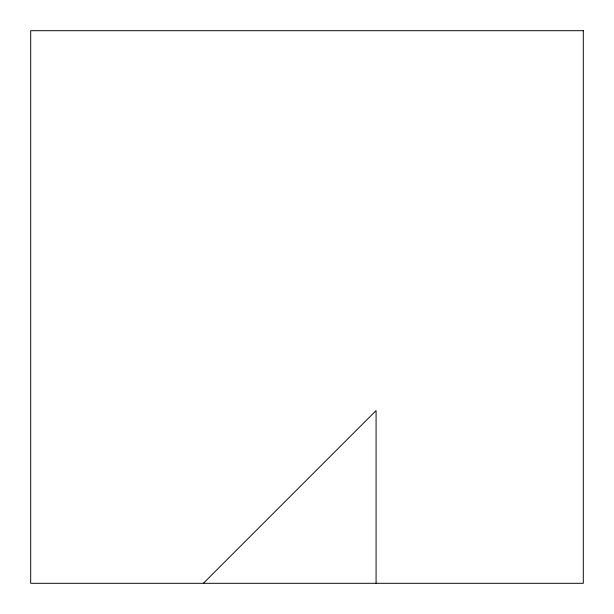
<?xml version="1.0" encoding="UTF-8"?>
<svg xmlns="http://www.w3.org/2000/svg" width="614" height="614" viewBox="0 0 614 614"><rect width="100%" height="100%" fill="white"/><g stroke="black" fill="none" stroke-linecap="round" stroke-linejoin="round"><path stroke-width="0.92" d="M203.387 583.3L376.075 410.612L376.075 583.3M583.3 30.7L30.7 30.7L30.7 583.3L583.3 583.3L583.3 30.7"/></g></svg>
